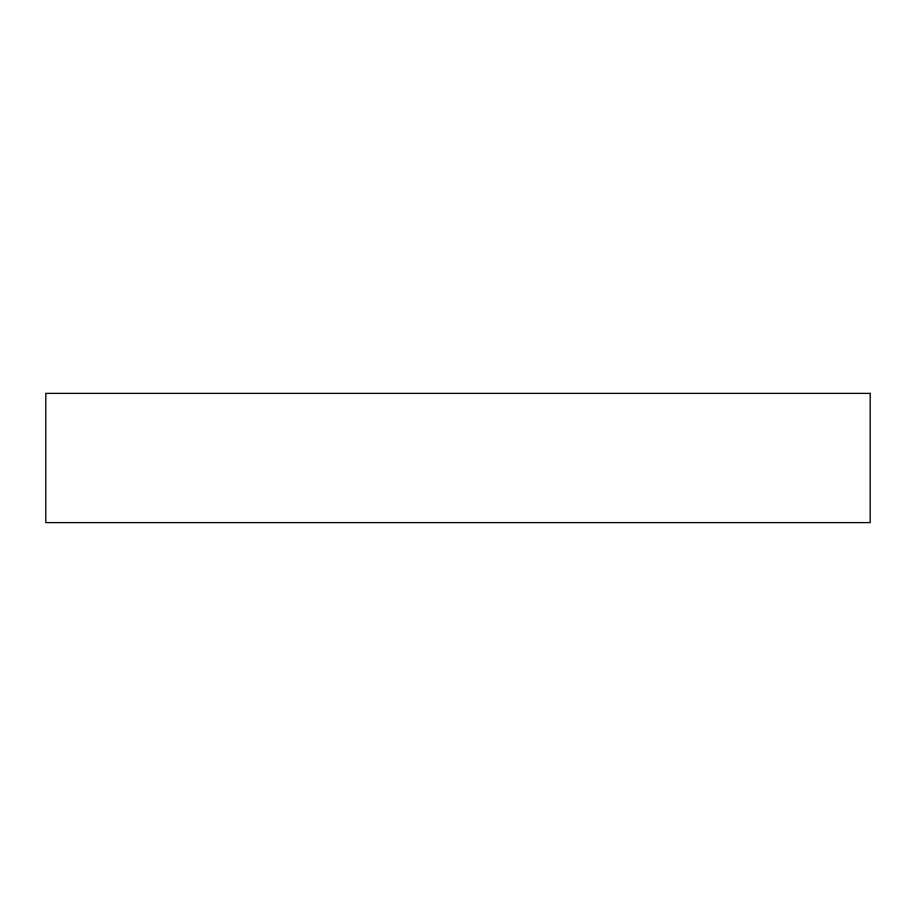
<?xml version="1.0" encoding="UTF-8"?>
<svg xmlns="http://www.w3.org/2000/svg" width="916" height="916" viewBox="0 0 916 916"><rect width="100%" height="100%" fill="white"/><g stroke="black" fill="none" stroke-linecap="round" stroke-linejoin="round"><path stroke-width="1.37" d="M870.2 393.388L45.8 393.388L45.8 522.612L870.2 522.612L870.2 393.388"/></g></svg>
